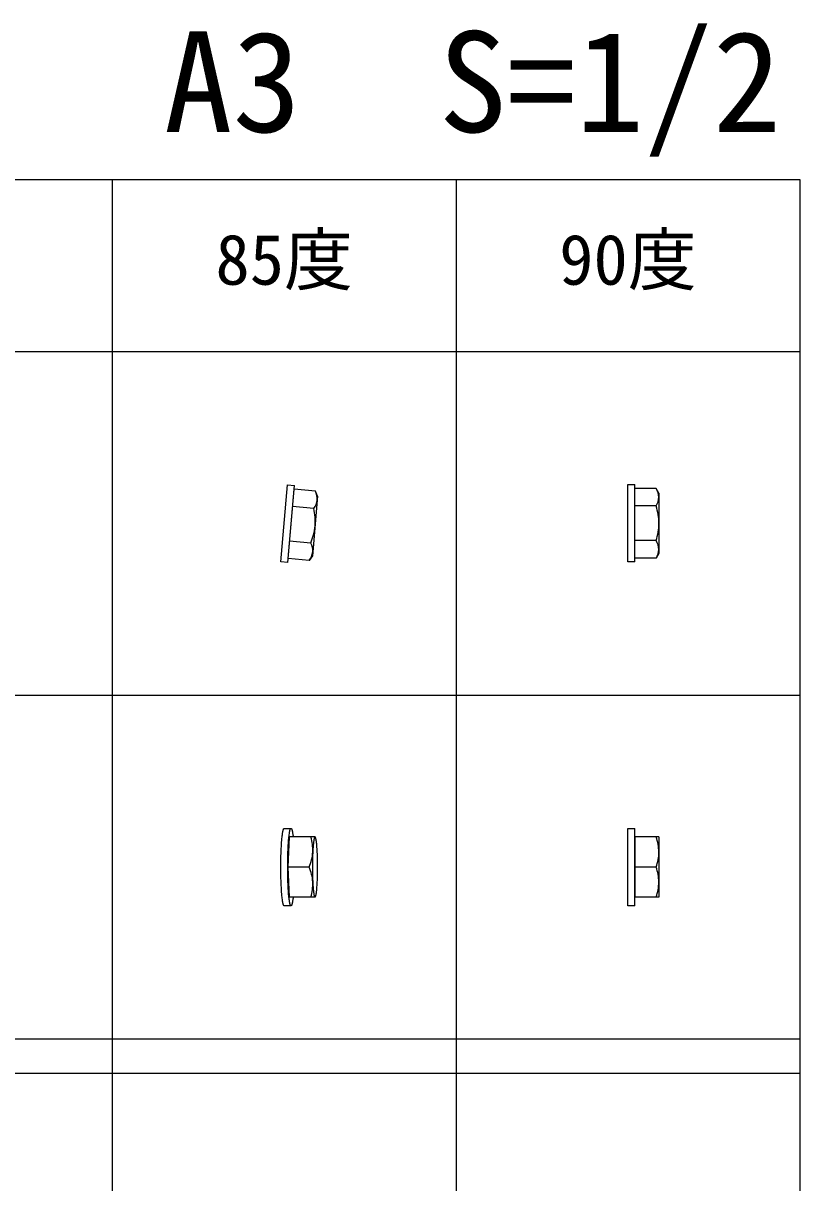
# Model space of a CAD drawing. Units: millimetres, scale not verified. Extents: x -390 to 390, y -260 to 278.
# Drawn here: x 299.6 to 390, y 143.3 to 278.2 of the extents above; entities that cross this region are included whole.
import ezdxf
from ezdxf.enums import TextEntityAlignment as Align

# ---------------------------------------------------------------- set-up
doc = ezdxf.new("R2010")
doc.units = ezdxf.units.MM
doc.header["$LTSCALE"] = 2
for name, color, linetype in [('0-0', 3, 'Continuous'), ('F-0', 4, 'Continuous'), ('F-E', 6, 'Continuous')]:
    doc.layers.add(name, color=color, linetype=linetype)
doc.styles.add('ＭＳ ゴシック', font='')
doc.styles.get('ＭＳ ゴシック').set_extended_font_data('MS Gothic')

msp = doc.modelspace()

# ---------------------------------------------------------------- linework, layer by layer
at = {"layer": '0-0'}
for p, q in [((330.405, 215.447), (331.189, 224.413)), ((370.8, 215.5), (370.8, 224.5)), ((373.288, 224.042), (370.8, 224.042)), ((370.8, 215.958), (370.8, 224.042)), ((373.6, 223.5), (373.288, 224.042)), ((330.445, 215.904), (331.149, 223.956)), ((333.627, 223.74), (331.149, 223.956)), ((333.891, 223.173), (333.281, 216.2)), ((333.891, 223.173), (333.627, 223.74)), ((373.6, 223.5), (373.6, 216.5)), ((333.451, 221.727), (330.973, 221.943)), ((373.287, 222.021), (370.8, 222.021)), ((333.099, 217.7), (330.621, 217.917)), ((373.288, 217.979), (370.8, 217.979)), ((332.923, 215.687), (330.445, 215.904)), ((333.281, 216.2), (332.923, 215.687)), ((373.288, 215.958), (370.8, 215.958)), ((373.6, 216.5), (373.288, 215.958)), ((330.405, 215.447), (329.608, 215.517)), ((370.8, 215.5), (370, 215.5)), ((370.8, 175.5), (370.8, 184.5)), ((330.445, 180), (330.621, 183.5)), ((333.61, 183.5), (330.621, 183.5)), ((373.6, 183.5), (370.8, 183.5)), ((370.8, 183.5), (370.8, 176.5)), ((373.6, 183.5), (373.6, 176.5)), ((332.923, 180), (330.445, 180)), ((330.621, 176.5), (330.445, 180)), ((373.287, 180), (370.8, 180)), ((333.61, 176.5), (330.621, 176.5)), ((370.8, 175.5), (370, 175.5)), ((373.6, 176.5), (370.8, 176.5))]:
    msp.add_line(p, q, dxfattribs=at)
for points in [[(329.608, 215.517), (330.392, 224.483), (331.189, 224.413)], [(370, 215.5), (370, 224.5), (370.8, 224.5)], [(329.883, 175.705), (329.878, 175.722), (329.874, 175.739), (329.869, 175.758), (329.865, 175.776), (329.856, 175.816), (329.847, 175.858), (329.838, 175.904), (329.829, 175.952), (329.82, 176.003), (329.811, 176.056), (329.802, 176.113), (329.786, 176.234), (329.769, 176.365), (329.753, 176.506), (329.738, 176.658), (329.723, 176.818), (329.696, 177.164), (329.672, 177.538), (329.652, 177.933), (329.635, 178.344), (329.623, 178.762), (329.614, 179.181), (329.608, 180), (329.614, 180.819), (329.623, 181.238), (329.635, 181.656), (329.652, 182.067), (329.672, 182.462), (329.696, 182.836), (329.723, 183.182), (329.738, 183.342), (329.753, 183.494), (329.769, 183.635), (329.786, 183.766), (329.802, 183.887), (329.811, 183.944), (329.82, 183.997), (329.829, 184.048), (329.838, 184.096)], [(329.838, 184.096), (329.847, 184.142), (329.856, 184.184), (329.865, 184.224), (329.869, 184.243), (329.874, 184.261), (329.878, 184.278), (329.883, 184.295), (329.888, 184.311), (329.892, 184.326), (329.897, 184.341), (329.901, 184.355), (329.906, 184.368), (329.91, 184.381), (329.913, 184.387), (329.915, 184.393), (329.917, 184.399), (329.92, 184.404), (329.922, 184.41), (329.924, 184.415), (329.926, 184.42), (329.929, 184.425), (329.931, 184.43), (329.933, 184.434), (329.936, 184.439), (329.938, 184.443), (329.94, 184.447), (329.942, 184.451), (329.944, 184.455), (329.949, 184.462), (329.951, 184.465), (329.954, 184.468), (329.956, 184.471), (329.958, 184.474), (329.96, 184.477), (329.962, 184.48), (329.965, 184.482), (329.967, 184.484), (329.969, 184.486), (329.972, 184.488)], [(329.972, 184.488), (329.974, 184.49), (329.976, 184.492), (329.978, 184.493), (329.98, 184.494), (329.982, 184.496), (329.985, 184.497), (329.987, 184.498), (329.989, 184.498), (329.991, 184.499), (329.994, 184.5), (329.996, 184.5), (329.998, 184.5)], [(329.998, 184.5), (330.801, 184.5), (330.802, 184.5), (330.804, 184.5), (330.804, 184.499), (330.806, 184.499), (330.806, 184.499), (330.808, 184.498), (330.808, 184.498), (330.809, 184.498), (330.81, 184.498), (330.811, 184.497), (330.812, 184.497), (330.813, 184.496), (330.814, 184.496), (330.815, 184.495), (330.816, 184.495), (330.817, 184.494), (330.819, 184.493), (330.82, 184.492), (330.821, 184.492), (330.822, 184.491), (330.824, 184.49), (330.825, 184.489), (330.826, 184.488), (330.827, 184.487), (330.836, 184.478), (330.836, 184.477), (330.838, 184.476), (330.839, 184.474), (330.84, 184.472), (330.841, 184.471), (330.842, 184.47), (330.843, 184.468), (330.844, 184.467), (330.845, 184.466), (330.846, 184.464), (330.847, 184.463), (330.848, 184.462), (330.849, 184.46)], [(330.68, 175.705), (330.675, 175.722), (330.671, 175.739), (330.666, 175.758), (330.662, 175.776), (330.653, 175.816), (330.644, 175.858), (330.635, 175.904), (330.626, 175.952), (330.617, 176.003), (330.608, 176.056), (330.599, 176.113), (330.582, 176.234), (330.566, 176.365), (330.55, 176.506), (330.534, 176.658), (330.52, 176.818), (330.492, 177.164), (330.469, 177.538), (330.448, 177.933), (330.432, 178.344), (330.42, 178.762), (330.411, 179.181), (330.405, 180), (330.411, 180.819), (330.42, 181.238), (330.432, 181.656), (330.448, 182.067), (330.469, 182.462), (330.492, 182.836), (330.52, 183.182), (330.534, 183.342), (330.55, 183.494), (330.566, 183.635), (330.582, 183.766), (330.599, 183.887), (330.608, 183.944), (330.617, 183.997), (330.626, 184.048), (330.635, 184.096)], [(330.635, 184.096), (330.644, 184.142), (330.653, 184.184), (330.662, 184.224), (330.666, 184.243), (330.671, 184.261), (330.675, 184.278), (330.68, 184.295), (330.684, 184.311), (330.689, 184.326), (330.694, 184.341), (330.698, 184.355), (330.703, 184.368), (330.707, 184.381), (330.71, 184.387), (330.712, 184.393), (330.714, 184.399), (330.716, 184.404), (330.721, 184.415), (330.723, 184.42), (330.728, 184.43), (330.73, 184.434), (330.732, 184.439), (330.735, 184.443), (330.737, 184.447), (330.739, 184.451), (330.742, 184.455), (330.744, 184.458), (330.746, 184.462), (330.748, 184.465), (330.75, 184.468), (330.753, 184.471), (330.755, 184.474), (330.757, 184.477), (330.76, 184.48), (330.762, 184.482), (330.764, 184.484), (330.766, 184.486), (330.771, 184.49), (330.773, 184.492)], [(330.773, 184.492), (330.775, 184.493), (330.777, 184.494), (330.78, 184.496), (330.782, 184.497), (330.784, 184.498), (330.786, 184.498), (330.788, 184.499), (330.79, 184.5), (330.793, 184.5), (330.795, 184.5)], [(330.849, 184.46), (330.855, 184.45), (330.863, 184.436), (330.865, 184.432), (330.867, 184.428), (330.875, 184.41), (330.879, 184.401), (330.883, 184.391), (330.887, 184.38), (330.891, 184.369), (330.895, 184.358), (330.899, 184.346), (330.903, 184.333), (330.907, 184.32), (330.911, 184.306), (330.919, 184.278), (330.923, 184.262), (330.931, 184.23), (330.939, 184.196), (330.946, 184.16), (330.954, 184.122), (330.962, 184.081), (330.97, 184.039), (330.978, 183.994), (330.985, 183.947), (331, 183.848), (331.015, 183.74), (331.03, 183.624), (331.044, 183.5)], [(370, 175.5), (370, 184.5), (370.8, 184.5)], [(333.542, 183.462), (333.54, 183.459), (333.536, 183.452), (333.534, 183.449), (333.533, 183.445), (333.531, 183.442), (333.529, 183.438), (333.528, 183.434), (333.526, 183.43), (333.524, 183.426), (333.522, 183.422), (333.519, 183.413), (333.515, 183.403), (333.508, 183.383), (333.505, 183.372), (333.501, 183.361), (333.498, 183.349), (333.494, 183.337), (333.491, 183.324), (333.488, 183.311), (333.481, 183.284), (333.474, 183.254), (333.467, 183.22), (333.46, 183.184), (333.453, 183.146), (333.446, 183.106), (333.439, 183.064), (333.432, 183.02), (333.419, 182.925), (333.406, 182.823), (333.394, 182.714), (333.382, 182.598), (333.371, 182.475), (333.357, 182.308), (333.344, 182.13), (333.322, 181.749)], [(333.583, 183.5), (333.582, 183.5), (333.58, 183.5), (333.58, 183.499), (333.579, 183.499), (333.579, 183.499), (333.578, 183.499), (333.577, 183.498), (333.576, 183.498), (333.576, 183.498), (333.576, 183.498), (333.575, 183.498), (333.575, 183.498), (333.574, 183.497), (333.574, 183.497), (333.573, 183.497), (333.573, 183.497), (333.572, 183.496), (333.572, 183.496), (333.571, 183.495), (333.57, 183.495), (333.569, 183.494), (333.569, 183.494), (333.567, 183.493), (333.566, 183.493), (333.564, 183.49), (333.563, 183.49), (333.557, 183.484), (333.556, 183.482), (333.554, 183.48), (333.552, 183.478), (333.551, 183.477), (333.549, 183.473), (333.548, 183.472), (333.547, 183.47), (333.545, 183.468), (333.544, 183.466), (333.543, 183.465), (333.542, 183.464), (333.542, 183.462)], [(333.594, 183.499), (333.593, 183.499), (333.592, 183.5), (333.59, 183.5), (333.59, 183.5)], [(333.629, 183.465), (333.628, 183.466), (333.628, 183.468), (333.627, 183.469), (333.626, 183.47), (333.625, 183.472), (333.623, 183.474), (333.622, 183.476), (333.62, 183.479), (333.618, 183.481), (333.616, 183.484), (333.615, 183.484), (333.614, 183.485), (333.613, 183.486), (333.612, 183.488), (333.611, 183.488), (333.608, 183.492), (333.607, 183.492), (333.606, 183.493), (333.606, 183.493), (333.604, 183.494), (333.603, 183.494), (333.602, 183.495), (333.602, 183.495), (333.601, 183.496), (333.601, 183.496), (333.6, 183.496), (333.6, 183.497), (333.599, 183.497), (333.599, 183.497), (333.598, 183.497), (333.598, 183.498), (333.598, 183.498), (333.597, 183.498), (333.597, 183.498), (333.596, 183.498), (333.595, 183.498), (333.595, 183.499), (333.594, 183.499), (333.594, 183.499)], [(333.85, 181.748), (333.828, 182.13), (333.816, 182.308), (333.802, 182.475), (333.791, 182.598), (333.779, 182.714), (333.766, 182.823), (333.754, 182.925), (333.74, 183.02), (333.734, 183.064), (333.727, 183.106), (333.72, 183.146), (333.713, 183.184), (333.706, 183.22), (333.699, 183.254), (333.692, 183.284), (333.685, 183.311), (333.682, 183.324), (333.678, 183.337), (333.675, 183.349), (333.672, 183.361), (333.668, 183.372), (333.664, 183.383), (333.661, 183.393), (333.658, 183.403), (333.654, 183.413), (333.652, 183.417), (333.65, 183.422), (333.649, 183.426), (333.647, 183.43), (333.644, 183.438), (333.642, 183.442), (333.64, 183.446), (333.638, 183.449), (333.636, 183.452), (333.635, 183.456), (333.633, 183.459), (333.631, 183.462), (333.63, 183.464), (333.629, 183.465)], [(333.322, 178.251), (333.344, 177.87), (333.357, 177.693), (333.371, 177.525), (333.382, 177.402), (333.394, 177.286), (333.406, 177.177), (333.419, 177.075), (333.432, 176.981), (333.439, 176.936), (333.446, 176.894), (333.453, 176.854), (333.46, 176.816), (333.467, 176.78), (333.474, 176.746), (333.481, 176.716), (333.488, 176.689), (333.491, 176.676), (333.494, 176.663), (333.498, 176.651), (333.501, 176.639), (333.505, 176.628), (333.508, 176.617), (333.512, 176.607), (333.515, 176.597), (333.519, 176.588), (333.522, 176.579), (333.524, 176.574), (333.526, 176.57), (333.528, 176.566), (333.529, 176.562), (333.531, 176.558), (333.533, 176.555), (333.534, 176.551), (333.536, 176.548), (333.54, 176.541), (333.542, 176.538), (333.542, 176.536), (333.543, 176.535), (333.544, 176.534)], [(333.74, 176.981), (333.754, 177.075), (333.766, 177.177), (333.779, 177.286), (333.791, 177.402), (333.802, 177.525), (333.816, 177.693), (333.828, 177.87), (333.85, 178.252)], [(333.622, 176.524), (333.623, 176.526), (333.624, 176.527), (333.625, 176.528), (333.626, 176.53), (333.627, 176.531), (333.628, 176.532), (333.628, 176.534), (333.629, 176.535), (333.63, 176.536), (333.631, 176.538), (333.633, 176.541), (333.635, 176.544), (333.636, 176.548), (333.638, 176.551), (333.64, 176.555), (333.642, 176.558), (333.644, 176.562), (333.645, 176.566), (333.647, 176.57), (333.65, 176.579), (333.652, 176.583), (333.654, 176.588), (333.658, 176.597), (333.661, 176.607), (333.664, 176.617), (333.668, 176.628), (333.672, 176.639), (333.675, 176.651), (333.678, 176.663), (333.682, 176.676), (333.685, 176.689), (333.692, 176.716), (333.699, 176.746), (333.706, 176.78), (333.713, 176.816), (333.72, 176.854), (333.727, 176.894), (333.734, 176.936), (333.74, 176.981)], [(329.998, 175.5), (329.996, 175.5), (329.994, 175.501), (329.991, 175.501), (329.989, 175.502), (329.987, 175.502), (329.985, 175.504), (329.982, 175.504), (329.98, 175.506), (329.978, 175.507), (329.976, 175.508), (329.974, 175.51), (329.972, 175.512), (329.969, 175.514), (329.962, 175.521), (329.96, 175.523), (329.958, 175.526), (329.956, 175.529), (329.954, 175.532), (329.951, 175.535), (329.949, 175.538), (329.947, 175.542), (329.944, 175.545), (329.942, 175.549), (329.938, 175.557), (329.936, 175.562), (329.931, 175.57), (329.929, 175.575), (329.926, 175.58), (329.924, 175.585), (329.922, 175.59), (329.915, 175.607), (329.913, 175.613), (329.91, 175.619), (329.906, 175.632), (329.901, 175.645), (329.897, 175.659), (329.892, 175.674), (329.888, 175.689), (329.883, 175.705)], [(330.836, 175.523), (330.836, 175.522), (330.834, 175.521), (330.834, 175.52), (330.832, 175.518), (330.83, 175.517), (330.83, 175.516), (330.829, 175.515), (330.828, 175.514), (330.827, 175.513), (330.826, 175.512), (330.825, 175.511), (330.824, 175.51), (330.823, 175.51), (330.822, 175.509), (330.821, 175.508), (330.82, 175.508), (330.819, 175.507), (330.818, 175.506), (330.817, 175.506), (330.816, 175.505), (330.815, 175.505), (330.814, 175.504), (330.812, 175.504), (330.811, 175.503), (330.81, 175.503), (330.809, 175.502), (330.808, 175.502), (330.806, 175.501), (330.806, 175.501), (330.804, 175.501), (330.804, 175.501), (330.803, 175.5), (330.801, 175.5), (330.8, 175.5), (329.998, 175.5)], [(330.795, 175.5), (330.793, 175.5), (330.79, 175.501), (330.788, 175.501), (330.786, 175.502), (330.784, 175.502), (330.782, 175.504), (330.78, 175.504), (330.777, 175.506), (330.775, 175.507), (330.773, 175.508), (330.771, 175.51), (330.768, 175.512), (330.766, 175.514), (330.762, 175.518), (330.76, 175.521), (330.757, 175.523), (330.755, 175.526), (330.75, 175.532), (330.748, 175.535), (330.746, 175.538), (330.744, 175.542), (330.742, 175.545), (330.737, 175.553), (330.735, 175.557), (330.73, 175.566), (330.728, 175.57), (330.723, 175.58), (330.721, 175.585), (330.719, 175.59), (330.716, 175.596), (330.714, 175.602), (330.712, 175.607), (330.707, 175.619), (330.703, 175.632), (330.698, 175.645), (330.694, 175.659), (330.689, 175.674), (330.684, 175.689), (330.68, 175.705)], [(331.044, 176.5), (331.03, 176.376), (331.015, 176.26), (331, 176.152), (330.985, 176.053), (330.978, 176.006), (330.97, 175.961), (330.962, 175.919), (330.954, 175.878), (330.946, 175.84), (330.939, 175.804), (330.931, 175.77), (330.923, 175.738), (330.915, 175.708), (330.907, 175.68), (330.899, 175.654), (330.895, 175.642), (330.891, 175.631), (330.883, 175.609), (330.879, 175.599), (330.877, 175.594), (330.875, 175.59), (330.873, 175.585), (330.869, 175.576), (330.865, 175.568), (330.863, 175.564), (330.861, 175.56), (330.855, 175.55), (330.849, 175.54), (330.848, 175.539), (330.846, 175.536), (330.845, 175.534), (330.844, 175.533), (330.843, 175.532), (330.842, 175.53), (330.841, 175.529), (330.84, 175.528), (330.839, 175.526), (330.838, 175.524), (330.836, 175.523)], [(333.544, 176.534), (333.545, 176.532), (333.546, 176.531), (333.548, 176.528), (333.549, 176.527), (333.551, 176.523), (333.552, 176.522), (333.553, 176.521), (333.554, 176.52), (333.555, 176.519), (333.557, 176.517), (333.558, 176.516), (333.558, 176.515), (333.56, 176.514), (333.56, 176.513), (333.563, 176.51), (333.564, 176.51), (333.566, 176.508), (333.566, 176.508), (333.566, 176.508), (333.567, 176.507), (333.568, 176.506), (333.569, 176.506), (333.57, 176.505), (333.57, 176.505), (333.571, 176.505), (333.571, 176.504), (333.572, 176.504), (333.572, 176.504), (333.573, 176.504), (333.573, 176.503), (333.574, 176.503), (333.574, 176.503), (333.575, 176.503), (333.575, 176.502), (333.576, 176.502), (333.576, 176.502), (333.576, 176.502), (333.577, 176.502), (333.578, 176.502)], [(333.578, 176.502), (333.578, 176.501), (333.579, 176.501), (333.58, 176.501), (333.581, 176.501), (333.581, 176.5), (333.584, 176.5), (333.584, 176.5)], [(333.588, 176.5), (333.589, 176.5), (333.591, 176.5), (333.592, 176.501), (333.593, 176.501), (333.594, 176.501), (333.594, 176.501), (333.595, 176.502), (333.596, 176.502), (333.596, 176.502), (333.597, 176.502), (333.597, 176.502), (333.598, 176.502), (333.598, 176.503), (333.598, 176.503), (333.599, 176.503), (333.599, 176.503), (333.6, 176.504), (333.6, 176.504), (333.601, 176.504), (333.602, 176.504), (333.602, 176.505), (333.603, 176.505), (333.603, 176.506), (333.604, 176.506), (333.604, 176.506), (333.606, 176.508), (333.607, 176.508), (333.608, 176.508), (333.611, 176.512), (333.612, 176.512), (333.612, 176.513), (333.613, 176.514), (333.614, 176.515), (333.615, 176.516), (333.616, 176.517), (333.617, 176.518), (333.618, 176.52), (333.62, 176.521), (333.622, 176.524)]]:
    msp.add_lwpolyline(points, dxfattribs=at)
for centre, radius, start, end in [((371.583, 222.961), 2.018, 2.025, 32.383), ((331.85, 222.951), 2.015, 322.59, 353.039), ((331.835, 222.812), 2.018, 357.025, 27.383), ((371.586, 223.101), 2.015, 327.59, 358.039), ((326.402, 220.234), 7.205, 355.641, 11.956), ((366.396, 219.92), 7.205, 0.641, 16.956), ((366.395, 220.081), 7.206, 343.045, 359.359), ((326.416, 220.395), 7.206, 338.045, 354.359), ((331.31, 216.773), 2.015, 356.965, 27.409), ((371.586, 216.899), 2.015, 1.965, 32.409), ((331.316, 216.914), 2.021, 322.642, 352.958), ((371.58, 217.04), 2.021, 327.642, 357.958), ((327.958, 181.954), 5.368, 357.806, 16.734), ((368.13, 181.676), 5.47, 0.767, 19.482), ((327.667, 182.12), 5.667, 338.03, 356.242), ((370.819, 180), 37.537, 177.33, 182.67), ((298.404, 180.046), 35.487, 359.926, 2.75), ((368.115, 181.827), 5.486, 340.548, 359.186), ((327.667, 177.88), 5.667, 3.758, 21.97), ((298.404, 179.954), 35.487, 357.25, 0.074), ((368.114, 178.173), 5.486, 0.824, 19.451), ((327.958, 178.046), 5.368, 343.266, 2.194), ((368.13, 178.324), 5.47, 340.518, 359.233)]:
    msp.add_arc(centre, radius, start, end, dxfattribs=at)
at = {"layer": 'F-0'}
for p, q in [((310, 260), (310, -260)), ((350, 260), (350, -260)), ((-370, 200), (390, 200)), ((-370, 160), (390, 160)), ((-370, 156), (390, 156))]:
    msp.add_line(p, q, dxfattribs=at)
at = {"layer": 'F-E'}
for p, q in [((-390, 260), (390, 260)), ((390, 260), (390, -260)), ((-390, 240), (390, 240))]:
    msp.add_line(p, q, dxfattribs=at)

# ---------------------------------------------------------------- texts
at = {"layer": 'F-0', "color": 7, "style": 'ＭＳ ゴシック'}
for s, height, p in [('A3\u3000S=1/2', 11.73, (316, 262)), ('85度', 5.865, (322, 246)), ('90度', 5.865, (362, 246))]:
    msp.add_text(s, height=height, dxfattribs=at).set_placement(p, align=Align.BOTTOM_LEFT)

doc.saveas('drawing.dxf')
